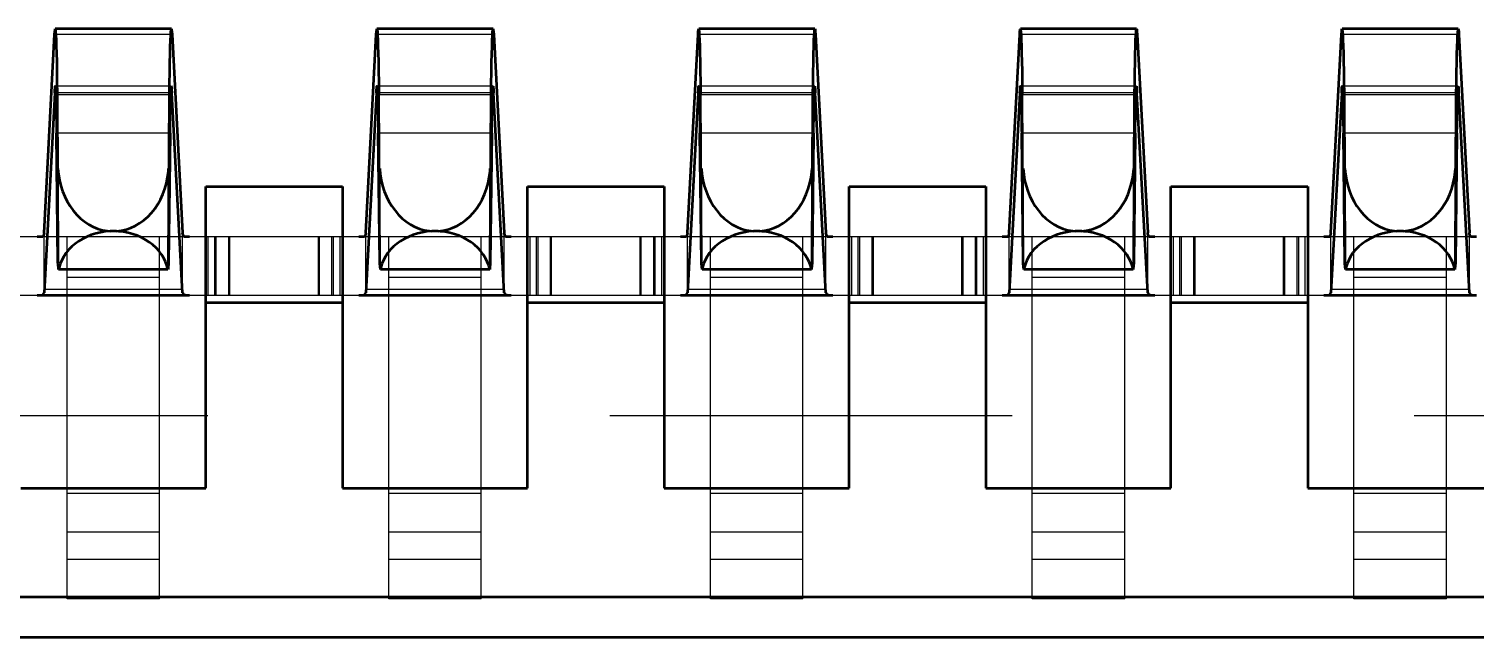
# Model space of a CAD drawing. Header units: millimetres. Extents: x -27 to 31.5, y -2.8 to 12.3.
# Drawn here: x 9.79 to 13.386, y -2.8 to -1.288 of the extents above; entities that cross this region are included whole.
import ezdxf

# ---------------------------------------------------------------- set-up
doc = ezdxf.new("R2010")
doc.units = ezdxf.units.MM
doc.linetypes.add('Dashed', pattern=[2, 1, -1])
for name, color, linetype, lineweight in [('AM_0', 7, 'Continuous', 50), ('AM_4', 3, 'Continuous', 25), ('AM_9', 6, 'Dashed', 25)]:
    doc.layers.add(name, color=color, linetype=linetype, lineweight=lineweight)

# ---------------------------------------------------------------- blocks, each defined once
blk = doc.blocks.new('1_ERF8_C_211_05_0_060PN_0_in_ERF8_060_05_0_L_DV_TR_4')
at = {"layer": 'AM_0'}
for p, q in [((10.1444, -1.288), (9.8556, -1.288)), ((10.9444, -1.288), (10.6556, -1.288)), ((11.7444, -1.288), (11.4556, -1.288)), ((12.5444, -1.288), (12.2556, -1.288)), ((13.3444, -1.288), (13.0556, -1.288)), ((9.8278, -1.7948), (9.854, -1.302)), ((10.146, -1.302), (10.1722, -1.7948)), ((10.6278, -1.7948), (10.654, -1.302)), ((10.946, -1.302), (10.9722, -1.7948)), ((11.4278, -1.7948), (11.454, -1.302)), ((11.746, -1.302), (11.7722, -1.7948)), ((12.2278, -1.7948), (12.254, -1.302)), ((12.546, -1.302), (12.5722, -1.7948)), ((13.0278, -1.7948), (13.054, -1.302)), ((13.346, -1.302), (13.3722, -1.7948)), ((9.8545, -1.447), (9.8278, -1.9438)), ((9.8571, -1.447), (9.8545, -1.447)), ((9.8604, -1.4519), (9.8625, -1.8698)), ((10.1375, -1.8698), (10.1396, -1.4519)), ((10.1455, -1.447), (10.1429, -1.447)), ((10.1722, -1.9438), (10.1455, -1.447)), ((10.6545, -1.447), (10.6278, -1.9438)), ((10.6571, -1.447), (10.6545, -1.447)), ((10.6625, -1.8698), (10.6604, -1.4519)), ((10.9375, -1.8698), (10.9396, -1.4519)), ((10.9455, -1.447), (10.9429, -1.447)), ((10.9722, -1.9438), (10.9455, -1.447)), ((11.4545, -1.447), (11.4278, -1.9438)), ((11.4571, -1.447), (11.4545, -1.447)), ((11.4625, -1.8698), (11.4604, -1.4519)), ((11.7375, -1.8698), (11.7396, -1.4519)), ((11.7455, -1.447), (11.7429, -1.447)), ((11.7722, -1.9438), (11.7455, -1.447)), ((12.2545, -1.447), (12.2278, -1.9438)), ((12.2571, -1.447), (12.2545, -1.447)), ((12.2625, -1.8698), (12.2604, -1.4519)), ((12.5375, -1.8698), (12.5396, -1.4519)), ((12.5455, -1.447), (12.5429, -1.447)), ((12.5722, -1.9438), (12.5455, -1.447)), ((13.0545, -1.447), (13.0278, -1.9438)), ((13.0571, -1.447), (13.0545, -1.447)), ((13.0604, -1.4519), (13.0625, -1.8698)), ((13.3375, -1.8698), (13.3396, -1.4519)), ((13.3455, -1.447), (13.3429, -1.447)), ((13.3722, -1.9438), (13.3455, -1.447)), ((9.8625, -1.8698), (9.8588, -1.547)), ((10.1412, -1.547), (10.1375, -1.8698)), ((10.6625, -1.8698), (10.6588, -1.547)), ((10.9412, -1.547), (10.9375, -1.8698)), ((11.4625, -1.8698), (11.4588, -1.547)), ((11.7412, -1.547), (11.7375, -1.8698)), ((12.2625, -1.8698), (12.2588, -1.547)), ((12.5412, -1.547), (12.5375, -1.8698)), ((13.0625, -1.8698), (13.0588, -1.547)), ((13.3412, -1.547), (13.3375, -1.8698)), ((10.0081, -1.791), (9.9919, -1.791)), ((10.8081, -1.791), (10.7919, -1.791)), ((11.6081, -1.791), (11.5919, -1.791)), ((12.4081, -1.791), (12.3919, -1.791)), ((13.2081, -1.791), (13.1919, -1.791)), ((9.8249, -1.805), (9.8104, -1.805)), ((10.1896, -1.805), (10.1751, -1.805)), ((10.6249, -1.805), (10.6104, -1.805)), ((10.9896, -1.805), (10.9751, -1.805)), ((11.4249, -1.805), (11.4104, -1.805)), ((11.7896, -1.805), (11.7751, -1.805)), ((12.2249, -1.805), (12.2104, -1.805)), ((12.5896, -1.805), (12.5751, -1.805)), ((13.0249, -1.805), (13.0104, -1.805)), ((13.3896, -1.805), (13.3751, -1.805)), ((10.1359, -1.886), (9.8641, -1.886)), ((10.9359, -1.886), (10.6641, -1.886)), ((11.7359, -1.886), (11.4641, -1.886)), ((12.5359, -1.886), (12.2641, -1.886)), ((13.3359, -1.886), (13.0641, -1.886)), ((9.8104, -1.95), (10.1896, -1.95)), ((9.8172, -1.95), (9.8183, -1.95)), ((10.1817, -1.95), (10.1828, -1.95)), ((10.6104, -1.95), (10.9896, -1.95)), ((10.6172, -1.95), (10.6183, -1.95)), ((10.9817, -1.95), (10.9828, -1.95)), ((11.4104, -1.95), (11.7896, -1.95)), ((11.4172, -1.95), (11.4183, -1.95)), ((11.7817, -1.95), (11.7828, -1.95)), ((12.2104, -1.95), (12.5896, -1.95)), ((12.2172, -1.95), (12.2183, -1.95)), ((12.5817, -1.95), (12.5828, -1.95)), ((13.0104, -1.95), (13.3896, -1.95)), ((13.0172, -1.95), (13.0183, -1.95)), ((13.3817, -1.95), (13.3828, -1.95))]:
    blk.add_line(p, q, dxfattribs=at)
for points in [[(9.854, -1.302), (9.8545, -1.294), (9.8551, -1.2893), (9.8556, -1.288)], [(9.8556, -1.288), (9.8561, -1.2897), (9.8567, -1.2948), (9.8572, -1.3032), (9.8577, -1.315), (9.8582, -1.33), (9.8587, -1.3481), (9.8592, -1.3692), (9.8596, -1.393), (9.86, -1.4195), (9.8604, -1.4484), (9.8604, -1.4519)], [(10.1396, -1.4519), (10.14, -1.4227), (10.1404, -1.396), (10.1408, -1.3718), (10.1412, -1.3504), (10.1417, -1.3319), (10.1422, -1.3166), (10.1428, -1.3044), (10.1433, -1.2956), (10.1438, -1.2901), (10.1444, -1.288), (10.1444, -1.288)], [(10.1444, -1.288), (10.145, -1.2896), (10.1455, -1.2946), (10.146, -1.302)], [(10.654, -1.302), (10.6545, -1.294), (10.6551, -1.2893), (10.6556, -1.288)], [(10.6556, -1.288), (10.6561, -1.2897), (10.6567, -1.2948), (10.6572, -1.3032), (10.6577, -1.315), (10.6582, -1.33), (10.6587, -1.3481), (10.6592, -1.3692), (10.6596, -1.393), (10.66, -1.4195), (10.6604, -1.4484), (10.6604, -1.4519)], [(10.9396, -1.4519), (10.94, -1.4227), (10.9404, -1.396), (10.9408, -1.3718), (10.9412, -1.3504), (10.9417, -1.3319), (10.9422, -1.3166), (10.9428, -1.3044), (10.9433, -1.2956), (10.9438, -1.2901), (10.9444, -1.288), (10.9444, -1.288)], [(10.9444, -1.288), (10.945, -1.2896), (10.9455, -1.2946), (10.946, -1.302)], [(11.454, -1.302), (11.4545, -1.294), (11.4551, -1.2893), (11.4556, -1.288)], [(11.4556, -1.288), (11.4561, -1.2897), (11.4567, -1.2948), (11.4572, -1.3032), (11.4577, -1.315), (11.4582, -1.33), (11.4587, -1.3481), (11.4592, -1.3692), (11.4596, -1.393), (11.46, -1.4195), (11.4604, -1.4484), (11.4604, -1.4519)], [(11.7396, -1.4519), (11.74, -1.4227), (11.7404, -1.396), (11.7408, -1.3718), (11.7412, -1.3504), (11.7417, -1.3319), (11.7422, -1.3166), (11.7428, -1.3044), (11.7433, -1.2956), (11.7438, -1.2901), (11.7444, -1.288), (11.7444, -1.288)], [(11.7444, -1.288), (11.745, -1.2896), (11.7455, -1.2946), (11.746, -1.302)], [(12.254, -1.302), (12.2545, -1.294), (12.2551, -1.2893), (12.2556, -1.288)], [(12.2556, -1.288), (12.2561, -1.2897), (12.2567, -1.2948), (12.2572, -1.3032), (12.2577, -1.315), (12.2582, -1.33), (12.2587, -1.3481), (12.2592, -1.3692), (12.2596, -1.393), (12.26, -1.4195), (12.2604, -1.4484), (12.2604, -1.4519)], [(12.5396, -1.4519), (12.54, -1.4227), (12.5404, -1.396), (12.5408, -1.3718), (12.5412, -1.3504), (12.5417, -1.3319), (12.5422, -1.3166), (12.5428, -1.3044), (12.5433, -1.2956), (12.5438, -1.2901), (12.5444, -1.288), (12.5444, -1.288)], [(12.5444, -1.288), (12.545, -1.2896), (12.5455, -1.2946), (12.546, -1.302)], [(13.054, -1.302), (13.0545, -1.294), (13.0551, -1.2893), (13.0556, -1.288)], [(13.0556, -1.288), (13.0561, -1.2897), (13.0567, -1.2948), (13.0572, -1.3032), (13.0577, -1.315), (13.0582, -1.33), (13.0587, -1.3481), (13.0592, -1.3692), (13.0596, -1.393), (13.06, -1.4195), (13.0604, -1.4484), (13.0604, -1.4519)], [(13.3396, -1.4519), (13.34, -1.4227), (13.3404, -1.396), (13.3408, -1.3718), (13.3412, -1.3504), (13.3417, -1.3319), (13.3422, -1.3166), (13.3428, -1.3044), (13.3433, -1.2956), (13.3438, -1.2901), (13.3444, -1.288), (13.3444, -1.288)], [(13.3444, -1.288), (13.345, -1.2896), (13.3455, -1.2946), (13.346, -1.302)], [(9.8545, -1.447), (9.8548, -1.44), (9.8551, -1.4348), (9.8554, -1.4316), (9.8557, -1.4302), (9.8558, -1.4302)], [(9.8558, -1.4302), (9.8561, -1.4312), (9.8564, -1.4341), (9.8567, -1.4389), (9.857, -1.4457), (9.8573, -1.4542), (9.8576, -1.4645), (9.8578, -1.4765), (9.8581, -1.4901), (9.8583, -1.5052), (9.8585, -1.5217), (9.8587, -1.5394), (9.8588, -1.547)], [(10.1412, -1.547), (10.1414, -1.5288), (10.1416, -1.5118), (10.1418, -1.4961), (10.1421, -1.4819), (10.1423, -1.4693), (10.1426, -1.4582), (10.1429, -1.449), (10.1432, -1.4415), (10.1435, -1.4359), (10.1438, -1.4322), (10.1441, -1.4304), (10.1442, -1.4302)], [(10.1442, -1.4302), (10.1445, -1.4312), (10.1448, -1.4341), (10.1451, -1.4389), (10.1454, -1.4457), (10.1455, -1.447)], [(10.6545, -1.447), (10.6548, -1.44), (10.6551, -1.4348), (10.6554, -1.4316), (10.6557, -1.4302), (10.6558, -1.4302)], [(10.6558, -1.4302), (10.6561, -1.4312), (10.6564, -1.4341), (10.6567, -1.4389), (10.657, -1.4457), (10.6573, -1.4542), (10.6576, -1.4645), (10.6578, -1.4765), (10.6581, -1.4901), (10.6583, -1.5052), (10.6585, -1.5217), (10.6587, -1.5394), (10.6588, -1.547)], [(10.9412, -1.547), (10.9414, -1.5288), (10.9416, -1.5118), (10.9418, -1.4961), (10.9421, -1.4819), (10.9423, -1.4693), (10.9426, -1.4582), (10.9429, -1.449), (10.9432, -1.4415), (10.9435, -1.4359), (10.9438, -1.4322), (10.9441, -1.4304), (10.9442, -1.4302)], [(10.9442, -1.4302), (10.9445, -1.4312), (10.9448, -1.4341), (10.9451, -1.4389), (10.9454, -1.4457), (10.9455, -1.447)], [(11.4545, -1.447), (11.4548, -1.44), (11.4551, -1.4348), (11.4554, -1.4316), (11.4557, -1.4302), (11.4558, -1.4302)], [(11.4558, -1.4302), (11.4561, -1.4312), (11.4564, -1.4341), (11.4567, -1.4389), (11.457, -1.4457), (11.4573, -1.4542), (11.4576, -1.4645), (11.4578, -1.4765), (11.4581, -1.4901), (11.4583, -1.5052), (11.4585, -1.5217), (11.4587, -1.5394), (11.4588, -1.547)], [(11.7412, -1.547), (11.7414, -1.5288), (11.7416, -1.5118), (11.7418, -1.4961), (11.7421, -1.4819), (11.7423, -1.4693), (11.7426, -1.4582), (11.7429, -1.449), (11.7432, -1.4415), (11.7435, -1.4359), (11.7438, -1.4322), (11.7441, -1.4304), (11.7442, -1.4302)], [(11.7442, -1.4302), (11.7445, -1.4312), (11.7448, -1.4341), (11.7451, -1.4389), (11.7454, -1.4457), (11.7455, -1.447)], [(12.2545, -1.447), (12.2548, -1.44), (12.2551, -1.4348), (12.2554, -1.4316), (12.2557, -1.4302), (12.2558, -1.4302)], [(12.2558, -1.4302), (12.2561, -1.4312), (12.2564, -1.4341), (12.2567, -1.4389), (12.257, -1.4457), (12.2573, -1.4542), (12.2576, -1.4645), (12.2578, -1.4765), (12.2581, -1.4901), (12.2583, -1.5052), (12.2585, -1.5217), (12.2587, -1.5394), (12.2588, -1.547)], [(12.5412, -1.547), (12.5414, -1.5288), (12.5416, -1.5118), (12.5418, -1.4961), (12.5421, -1.4819), (12.5423, -1.4693), (12.5426, -1.4582), (12.5429, -1.449), (12.5432, -1.4415), (12.5435, -1.4359), (12.5438, -1.4322), (12.5441, -1.4304), (12.5442, -1.4302)], [(12.5442, -1.4302), (12.5445, -1.4312), (12.5448, -1.4341), (12.5451, -1.4389), (12.5454, -1.4457), (12.5455, -1.447)], [(13.0545, -1.447), (13.0548, -1.44), (13.0551, -1.4348), (13.0554, -1.4316), (13.0557, -1.4302), (13.0558, -1.4302)], [(13.0558, -1.4302), (13.0561, -1.4312), (13.0564, -1.4341), (13.0567, -1.4389), (13.057, -1.4457), (13.0573, -1.4542), (13.0576, -1.4645), (13.0578, -1.4765), (13.0581, -1.4901), (13.0583, -1.5052), (13.0585, -1.5217), (13.0587, -1.5394), (13.0588, -1.547)], [(13.3412, -1.547), (13.3414, -1.5288), (13.3416, -1.5118), (13.3418, -1.4961), (13.3421, -1.4819), (13.3423, -1.4693), (13.3426, -1.4582), (13.3429, -1.449), (13.3432, -1.4415), (13.3435, -1.4359), (13.3438, -1.4322), (13.3441, -1.4304), (13.3442, -1.4302)], [(13.3442, -1.4302), (13.3445, -1.4312), (13.3448, -1.4341), (13.3451, -1.4389), (13.3454, -1.4457), (13.3455, -1.447)], [(9.8625, -1.6351), (9.8638, -1.6496), (9.8662, -1.6639), (9.8696, -1.6779), (9.8739, -1.6915), (9.8793, -1.7046), (9.8855, -1.7171), (9.8926, -1.7288), (9.9006, -1.7398), (9.9092, -1.7499), (9.9186, -1.759), (9.9286, -1.7671), (9.9392, -1.7741), (9.9502, -1.78), (9.9616, -1.7847), (9.9733, -1.7881), (9.9851, -1.7903), (9.9919, -1.791)], [(10.0081, -1.791), (10.0201, -1.7895), (10.0319, -1.7867), (10.0435, -1.7828), (10.0547, -1.7775), (10.0655, -1.7712), (10.0758, -1.7637), (10.0856, -1.7551), (10.0947, -1.7456), (10.103, -1.7351), (10.1106, -1.7238), (10.1174, -1.7117), (10.1232, -1.6989), (10.1281, -1.6856), (10.1321, -1.6718), (10.135, -1.6576), (10.1369, -1.6432), (10.1375, -1.6351)], [(10.6625, -1.6351), (10.6638, -1.6496), (10.6662, -1.6639), (10.6696, -1.6779), (10.6739, -1.6915), (10.6793, -1.7046), (10.6855, -1.7171), (10.6926, -1.7288), (10.7006, -1.7398), (10.7092, -1.7499), (10.7186, -1.759), (10.7286, -1.7671), (10.7392, -1.7741), (10.7502, -1.78), (10.7616, -1.7847), (10.7733, -1.7881), (10.7851, -1.7903), (10.7919, -1.791)], [(10.8081, -1.791), (10.8201, -1.7895), (10.8319, -1.7867), (10.8435, -1.7828), (10.8547, -1.7775), (10.8655, -1.7712), (10.8758, -1.7637), (10.8856, -1.7551), (10.8947, -1.7456), (10.903, -1.7351), (10.9106, -1.7238), (10.9174, -1.7117), (10.9232, -1.6989), (10.9281, -1.6856), (10.9321, -1.6718), (10.935, -1.6576), (10.9369, -1.6432), (10.9375, -1.6351)], [(11.4625, -1.6351), (11.4638, -1.6496), (11.4662, -1.6639), (11.4696, -1.6779), (11.4739, -1.6915), (11.4793, -1.7046), (11.4855, -1.7171), (11.4926, -1.7288), (11.5006, -1.7398), (11.5092, -1.7499), (11.5186, -1.759), (11.5286, -1.7671), (11.5392, -1.7741), (11.5502, -1.78), (11.5616, -1.7847), (11.5733, -1.7881), (11.5851, -1.7903), (11.5919, -1.791)], [(11.6081, -1.791), (11.6201, -1.7895), (11.6319, -1.7867), (11.6435, -1.7828), (11.6547, -1.7775), (11.6655, -1.7712), (11.6758, -1.7637), (11.6856, -1.7551), (11.6947, -1.7456), (11.703, -1.7351), (11.7106, -1.7238), (11.7174, -1.7117), (11.7232, -1.6989), (11.7281, -1.6856), (11.7321, -1.6718), (11.735, -1.6576), (11.7369, -1.6432), (11.7375, -1.6351)], [(12.2625, -1.6351), (12.2638, -1.6496), (12.2662, -1.6639), (12.2696, -1.6779), (12.2739, -1.6915), (12.2793, -1.7046), (12.2855, -1.7171), (12.2926, -1.7288), (12.3006, -1.7398), (12.3092, -1.7499), (12.3186, -1.759), (12.3286, -1.7671), (12.3392, -1.7741), (12.3502, -1.78), (12.3616, -1.7847), (12.3733, -1.7881), (12.3851, -1.7903), (12.3919, -1.791)], [(12.4081, -1.791), (12.4201, -1.7895), (12.4319, -1.7867), (12.4435, -1.7828), (12.4547, -1.7775), (12.4655, -1.7712), (12.4758, -1.7637), (12.4856, -1.7551), (12.4947, -1.7456), (12.503, -1.7351), (12.5106, -1.7238), (12.5174, -1.7117), (12.5232, -1.6989), (12.5281, -1.6856), (12.5321, -1.6718), (12.535, -1.6576), (12.5369, -1.6432), (12.5375, -1.6351)], [(13.0625, -1.6351), (13.0638, -1.6496), (13.0662, -1.6639), (13.0696, -1.6779), (13.0739, -1.6915), (13.0793, -1.7046), (13.0855, -1.7171), (13.0926, -1.7288), (13.1006, -1.7398), (13.1092, -1.7499), (13.1186, -1.759), (13.1286, -1.7671), (13.1392, -1.7741), (13.1502, -1.78), (13.1616, -1.7847), (13.1733, -1.7881), (13.1851, -1.7903), (13.1919, -1.791)], [(13.2081, -1.791), (13.2201, -1.7895), (13.2319, -1.7867), (13.2435, -1.7828), (13.2547, -1.7775), (13.2655, -1.7712), (13.2758, -1.7637), (13.2856, -1.7551), (13.2947, -1.7456), (13.303, -1.7351), (13.3106, -1.7238), (13.3174, -1.7117), (13.3232, -1.6989), (13.3281, -1.6856), (13.3321, -1.6718), (13.335, -1.6576), (13.3369, -1.6432), (13.3375, -1.6351)], [(9.8278, -1.7948), (9.8262, -1.802), (9.8249, -1.805)], [(9.9919, -1.791), (9.9799, -1.792), (9.9681, -1.7939), (9.9565, -1.7966), (9.9453, -1.8002), (9.9345, -1.8045), (9.9242, -1.8096), (9.9144, -1.8154), (9.9053, -1.8219), (9.897, -1.829), (9.8894, -1.8367), (9.8826, -1.845), (9.8768, -1.8536), (9.8719, -1.8627), (9.8679, -1.8721), (9.865, -1.8817), (9.8641, -1.886)], [(10.1359, -1.886), (10.1335, -1.8763), (10.13, -1.8668), (10.1255, -1.8576), (10.12, -1.8487), (10.1137, -1.8403), (10.1064, -1.8323), (10.0984, -1.825), (10.0896, -1.8182), (10.0802, -1.812), (10.0701, -1.8066), (10.0595, -1.802), (10.0484, -1.7981), (10.037, -1.795), (10.0253, -1.7927), (10.0134, -1.7913), (10.0081, -1.791)], [(10.1751, -1.805), (10.1726, -1.7978), (10.1722, -1.7948)], [(10.6278, -1.7948), (10.6262, -1.802), (10.6249, -1.805)], [(10.7919, -1.791), (10.7799, -1.792), (10.7681, -1.7939), (10.7565, -1.7966), (10.7453, -1.8002), (10.7345, -1.8045), (10.7242, -1.8096), (10.7144, -1.8154), (10.7053, -1.8219), (10.697, -1.829), (10.6894, -1.8367), (10.6826, -1.845), (10.6768, -1.8536), (10.6719, -1.8627), (10.6679, -1.8721), (10.665, -1.8817), (10.6641, -1.886)], [(10.9359, -1.886), (10.9335, -1.8763), (10.93, -1.8668), (10.9255, -1.8576), (10.92, -1.8487), (10.9137, -1.8403), (10.9064, -1.8323), (10.8984, -1.825), (10.8896, -1.8182), (10.8802, -1.812), (10.8701, -1.8066), (10.8595, -1.802), (10.8484, -1.7981), (10.837, -1.795), (10.8253, -1.7927), (10.8134, -1.7913), (10.8081, -1.791)], [(10.9751, -1.805), (10.9726, -1.7978), (10.9722, -1.7948)], [(11.4278, -1.7948), (11.4262, -1.802), (11.4249, -1.805)], [(11.5919, -1.791), (11.5799, -1.792), (11.5681, -1.7939), (11.5565, -1.7966), (11.5453, -1.8002), (11.5345, -1.8045), (11.5242, -1.8096), (11.5144, -1.8154), (11.5053, -1.8219), (11.497, -1.829), (11.4894, -1.8367), (11.4826, -1.845), (11.4768, -1.8536), (11.4719, -1.8627), (11.4679, -1.8721), (11.465, -1.8817), (11.4641, -1.886)], [(11.7359, -1.886), (11.7335, -1.8763), (11.73, -1.8668), (11.7255, -1.8576), (11.72, -1.8487), (11.7137, -1.8403), (11.7064, -1.8323), (11.6984, -1.825), (11.6896, -1.8182), (11.6802, -1.812), (11.6701, -1.8066), (11.6595, -1.802), (11.6484, -1.7981), (11.637, -1.795), (11.6253, -1.7927), (11.6134, -1.7913), (11.6081, -1.791)], [(11.7751, -1.805), (11.7726, -1.7978), (11.7722, -1.7948)], [(12.2278, -1.7948), (12.2262, -1.802), (12.2249, -1.805)], [(12.3919, -1.791), (12.3799, -1.792), (12.3681, -1.7939), (12.3565, -1.7966), (12.3453, -1.8002), (12.3345, -1.8045), (12.3242, -1.8096), (12.3144, -1.8154), (12.3053, -1.8219), (12.297, -1.829), (12.2894, -1.8367), (12.2826, -1.845), (12.2768, -1.8536), (12.2719, -1.8627), (12.2679, -1.8721), (12.265, -1.8817), (12.2641, -1.886)], [(12.5359, -1.886), (12.5335, -1.8763), (12.53, -1.8668), (12.5255, -1.8576), (12.52, -1.8487), (12.5137, -1.8403), (12.5064, -1.8323), (12.4984, -1.825), (12.4896, -1.8182), (12.4802, -1.812), (12.4701, -1.8066), (12.4595, -1.802), (12.4484, -1.7981), (12.437, -1.795), (12.4253, -1.7927), (12.4134, -1.7913), (12.4081, -1.791)], [(12.5751, -1.805), (12.5726, -1.7978), (12.5722, -1.7948)], [(13.0278, -1.7948), (13.0262, -1.802), (13.0249, -1.805)], [(13.1919, -1.791), (13.1799, -1.792), (13.1681, -1.7939), (13.1565, -1.7966), (13.1453, -1.8002), (13.1345, -1.8045), (13.1242, -1.8096), (13.1144, -1.8154), (13.1053, -1.8219), (13.097, -1.829), (13.0894, -1.8367), (13.0826, -1.845), (13.0768, -1.8536), (13.0719, -1.8627), (13.0679, -1.8721), (13.065, -1.8817), (13.0641, -1.886)], [(13.3359, -1.886), (13.3335, -1.8763), (13.33, -1.8668), (13.3255, -1.8576), (13.32, -1.8487), (13.3137, -1.8403), (13.3064, -1.8323), (13.2984, -1.825), (13.2896, -1.8182), (13.2802, -1.812), (13.2701, -1.8066), (13.2595, -1.802), (13.2484, -1.7981), (13.237, -1.795), (13.2253, -1.7927), (13.2134, -1.7913), (13.2081, -1.791)], [(13.3751, -1.805), (13.3726, -1.7978), (13.3722, -1.7948)], [(9.8641, -1.886), (9.8626, -1.8716), (9.8625, -1.8698)], [(10.1375, -1.8698), (10.1362, -1.8842), (10.1359, -1.886)], [(10.6641, -1.886), (10.6626, -1.8716), (10.6625, -1.8698)], [(10.9375, -1.8698), (10.9362, -1.8842), (10.9359, -1.886)], [(11.4641, -1.886), (11.4626, -1.8716), (11.4625, -1.8698)], [(11.7375, -1.8698), (11.7362, -1.8842), (11.7359, -1.886)], [(12.2641, -1.886), (12.2626, -1.8716), (12.2625, -1.8698)], [(12.5375, -1.8698), (12.5362, -1.8842), (12.5359, -1.886)], [(13.0641, -1.886), (13.0626, -1.8716), (13.0625, -1.8698)], [(13.3375, -1.8698), (13.3362, -1.8842), (13.3359, -1.886)], [(9.8183, -1.95), (9.8248, -1.9487), (9.8278, -1.9438)], [(10.1722, -1.9438), (10.175, -1.9486), (10.1817, -1.95)], [(10.6183, -1.95), (10.6248, -1.9487), (10.6278, -1.9438)], [(10.9722, -1.9438), (10.975, -1.9486), (10.9817, -1.95)], [(11.4183, -1.95), (11.4248, -1.9487), (11.4278, -1.9438)], [(11.7722, -1.9438), (11.775, -1.9486), (11.7817, -1.95)], [(12.2183, -1.95), (12.2248, -1.9487), (12.2278, -1.9438)], [(12.5722, -1.9438), (12.575, -1.9486), (12.5817, -1.95)], [(13.0183, -1.95), (13.0248, -1.9487), (13.0278, -1.9438)], [(13.3722, -1.9438), (13.375, -1.9486), (13.3817, -1.95)]]:
    blk.add_lwpolyline(points, dxfattribs=at)
at = {"layer": 'AM_4'}
for p, q in [((10.1396, -1.4519), (9.8604, -1.4519)), ((10.9396, -1.4519), (10.6604, -1.4519)), ((11.7396, -1.4519), (11.4604, -1.4519)), ((12.5396, -1.4519), (12.2604, -1.4519)), ((13.3396, -1.4519), (13.0604, -1.4519)), ((9.8278, -1.9438), (9.8278, -1.7948)), ((10.1722, -1.9438), (10.1722, -1.7948)), ((10.6278, -1.9438), (10.6278, -1.7948)), ((10.9722, -1.9438), (10.9722, -1.7948)), ((11.4278, -1.9438), (11.4278, -1.7948)), ((11.7722, -1.9438), (11.7722, -1.7948)), ((12.2278, -1.9438), (12.2278, -1.7948)), ((12.5722, -1.9438), (12.5722, -1.7948)), ((13.0278, -1.9438), (13.0278, -1.7948)), ((13.3722, -1.9438), (13.3722, -1.7948)), ((10.1717, -1.936), (9.8283, -1.936)), ((10.9717, -1.936), (10.6283, -1.936)), ((11.7717, -1.936), (11.4283, -1.936)), ((12.5717, -1.936), (12.2283, -1.936)), ((13.3717, -1.936), (13.0283, -1.936))]:
    blk.add_line(p, q, dxfattribs=at)
at = {"layer": 'AM_9'}
for p, q in [((10.146, -1.302), (9.854, -1.302)), ((10.946, -1.302), (10.654, -1.302)), ((11.746, -1.302), (11.454, -1.302)), ((12.546, -1.302), (12.254, -1.302)), ((13.346, -1.302), (13.054, -1.302)), ((10.1442, -1.4302), (9.8558, -1.4302)), ((10.9442, -1.4302), (10.6558, -1.4302)), ((11.7442, -1.4302), (11.4558, -1.4302)), ((12.5442, -1.4302), (12.2558, -1.4302)), ((13.3442, -1.4302), (13.0558, -1.4302)), ((10.1429, -1.447), (9.8571, -1.447)), ((10.9429, -1.447), (10.6571, -1.447)), ((11.7429, -1.447), (11.4571, -1.447)), ((12.5429, -1.447), (12.2571, -1.447)), ((13.3429, -1.447), (13.0571, -1.447)), ((10.1412, -1.547), (9.8588, -1.547)), ((10.9412, -1.547), (10.6588, -1.547)), ((11.7412, -1.547), (11.4588, -1.547)), ((12.5412, -1.547), (12.2588, -1.547)), ((13.3412, -1.547), (13.0588, -1.547)), ((9.8104, -1.805), (9.3896, -1.805)), ((10.1751, -1.805), (9.8249, -1.805)), ((9.885, -2.705), (9.885, -1.805)), ((10.115, -2.705), (10.115, -1.805)), ((10.6104, -1.805), (10.1896, -1.805)), ((10.2362, -1.95), (10.2362, -1.805)), ((10.2524, -1.95), (10.2524, -1.805)), ((10.2562, -1.95), (10.2562, -1.805)), ((10.287, -1.95), (10.287, -1.805)), ((10.29, -1.95), (10.29, -1.805)), ((10.51, -1.95), (10.51, -1.805)), ((10.513, -1.95), (10.513, -1.805)), ((10.5438, -1.95), (10.5438, -1.805)), ((10.5476, -1.95), (10.5476, -1.805)), ((10.5638, -1.95), (10.5638, -1.805)), ((10.9751, -1.805), (10.6249, -1.805)), ((10.685, -2.705), (10.685, -1.805)), ((10.915, -2.705), (10.915, -1.805)), ((11.4104, -1.805), (10.9896, -1.805)), ((11.0362, -1.95), (11.0362, -1.805)), ((11.0524, -1.95), (11.0524, -1.805)), ((11.0562, -1.95), (11.0562, -1.805)), ((11.087, -1.95), (11.087, -1.805)), ((11.09, -1.95), (11.09, -1.805)), ((11.31, -1.95), (11.31, -1.805)), ((11.313, -1.95), (11.313, -1.805)), ((11.3438, -1.95), (11.3438, -1.805)), ((11.3476, -1.95), (11.3476, -1.805)), ((11.3638, -1.95), (11.3638, -1.805)), ((11.7751, -1.805), (11.4249, -1.805)), ((11.485, -2.705), (11.485, -1.805)), ((11.715, -2.705), (11.715, -1.805)), ((12.2104, -1.805), (11.7896, -1.805)), ((11.8362, -1.95), (11.8362, -1.805)), ((11.8524, -1.95), (11.8524, -1.805)), ((11.8562, -1.95), (11.8562, -1.805)), ((11.887, -1.95), (11.887, -1.805)), ((11.89, -1.95), (11.89, -1.805)), ((12.11, -1.95), (12.11, -1.805)), ((12.113, -1.95), (12.113, -1.805)), ((12.1438, -1.95), (12.1438, -1.805)), ((12.1476, -1.95), (12.1476, -1.805)), ((12.1638, -1.95), (12.1638, -1.805)), ((12.5751, -1.805), (12.2249, -1.805)), ((12.285, -2.705), (12.285, -1.805)), ((12.515, -2.705), (12.515, -1.805)), ((13.0104, -1.805), (12.5896, -1.805)), ((12.6362, -1.95), (12.6362, -1.805)), ((12.6524, -1.95), (12.6524, -1.805)), ((12.6562, -1.95), (12.6562, -1.805)), ((12.687, -1.95), (12.687, -1.805)), ((12.69, -1.95), (12.69, -1.805)), ((12.91, -1.95), (12.91, -1.805)), ((12.913, -1.95), (12.913, -1.805)), ((12.9438, -1.95), (12.9438, -1.805)), ((12.9476, -1.95), (12.9476, -1.805)), ((12.9638, -1.95), (12.9638, -1.805)), ((13.3751, -1.805), (13.0249, -1.805)), ((13.085, -2.705), (13.085, -1.805)), ((13.315, -2.705), (13.315, -1.805)), ((10.115, -1.906), (9.885, -1.906)), ((10.915, -1.906), (10.685, -1.906)), ((11.715, -1.906), (11.485, -1.906)), ((12.515, -1.906), (12.285, -1.906)), ((13.315, -1.906), (13.085, -1.906)), ((9.3896, -1.95), (9.8104, -1.95)), ((10.1828, -1.95), (9.8172, -1.95)), ((10.1896, -1.95), (10.6104, -1.95)), ((10.9828, -1.95), (10.6172, -1.95)), ((10.9896, -1.95), (11.4104, -1.95)), ((11.7828, -1.95), (11.4172, -1.95)), ((11.7896, -1.95), (12.2104, -1.95)), ((12.5828, -1.95), (12.2172, -1.95)), ((12.5896, -1.95), (13.0104, -1.95)), ((13.3828, -1.95), (13.0172, -1.95)), ((10.115, -2.4432), (9.885, -2.4432)), ((10.915, -2.4432), (10.685, -2.4432)), ((11.715, -2.4432), (11.485, -2.4432)), ((12.515, -2.4432), (12.285, -2.4432)), ((13.315, -2.4432), (13.085, -2.4432)), ((10.115, -2.539), (9.885, -2.539)), ((10.915, -2.539), (10.685, -2.539)), ((11.715, -2.539), (11.485, -2.539)), ((12.515, -2.539), (12.285, -2.539)), ((13.315, -2.539), (13.085, -2.539)), ((10.115, -2.607), (9.885, -2.607)), ((10.915, -2.607), (10.685, -2.607)), ((11.715, -2.607), (11.485, -2.607)), ((12.515, -2.607), (12.285, -2.607)), ((13.315, -2.607), (13.085, -2.607)), ((10.115, -2.705), (9.885, -2.705)), ((10.915, -2.705), (10.685, -2.705)), ((11.715, -2.705), (11.485, -2.705)), ((12.515, -2.705), (12.285, -2.705)), ((13.315, -2.705), (13.085, -2.705))]:
    blk.add_line(p, q, dxfattribs=at)
blk = doc.blocks.new('2_ERF8_060_05_0_DVTR_0_in_ERF8_060_05_0_L_DV_TR_4')
at = {"layer": 'AM_0'}
for p, q in [((10.23, -2.43), (10.23, -1.68)), ((10.23, -1.68), (10.57, -1.68)), ((10.57, -1.68), (10.57, -2.43)), ((11.03, -2.43), (11.03, -1.68)), ((11.03, -1.68), (11.37, -1.68)), ((11.37, -1.68), (11.37, -2.43)), ((11.83, -2.43), (11.83, -1.68)), ((11.83, -1.68), (12.17, -1.68)), ((12.17, -1.68), (12.17, -2.43)), ((12.63, -2.43), (12.63, -1.68)), ((12.63, -1.68), (12.97, -1.68)), ((12.97, -1.68), (12.97, -2.43)), ((10.57, -1.9687), (10.23, -1.9687)), ((11.37, -1.9687), (11.03, -1.9687)), ((12.17, -1.9687), (11.83, -1.9687)), ((12.97, -1.9687), (12.63, -1.9687)), ((9.77, -2.43), (10.23, -2.43)), ((10.57, -2.43), (11.03, -2.43)), ((11.37, -2.43), (11.83, -2.43)), ((12.17, -2.43), (12.63, -2.43)), ((12.97, -2.43), (13.43, -2.43)), ((-25.55, -2.7), (27, -2.7)), ((-25.45, -2.8), (27, -2.8))]:
    blk.add_line(p, q, dxfattribs=at)
at = {"layer": 'AM_9'}
blk.add_line((24.235, -2.25), (-24.235, -2.25), dxfattribs=at)

msp = doc.modelspace()

# ---------------------------------------------------------------- block references
for name in ['2_ERF8_060_05_0_DVTR_0_in_ERF8_060_05_0_L_DV_TR_4', '1_ERF8_C_211_05_0_060PN_0_in_ERF8_060_05_0_L_DV_TR_4']:
    msp.add_blockref(name, (0, 0))

doc.saveas('drawing.dxf')
